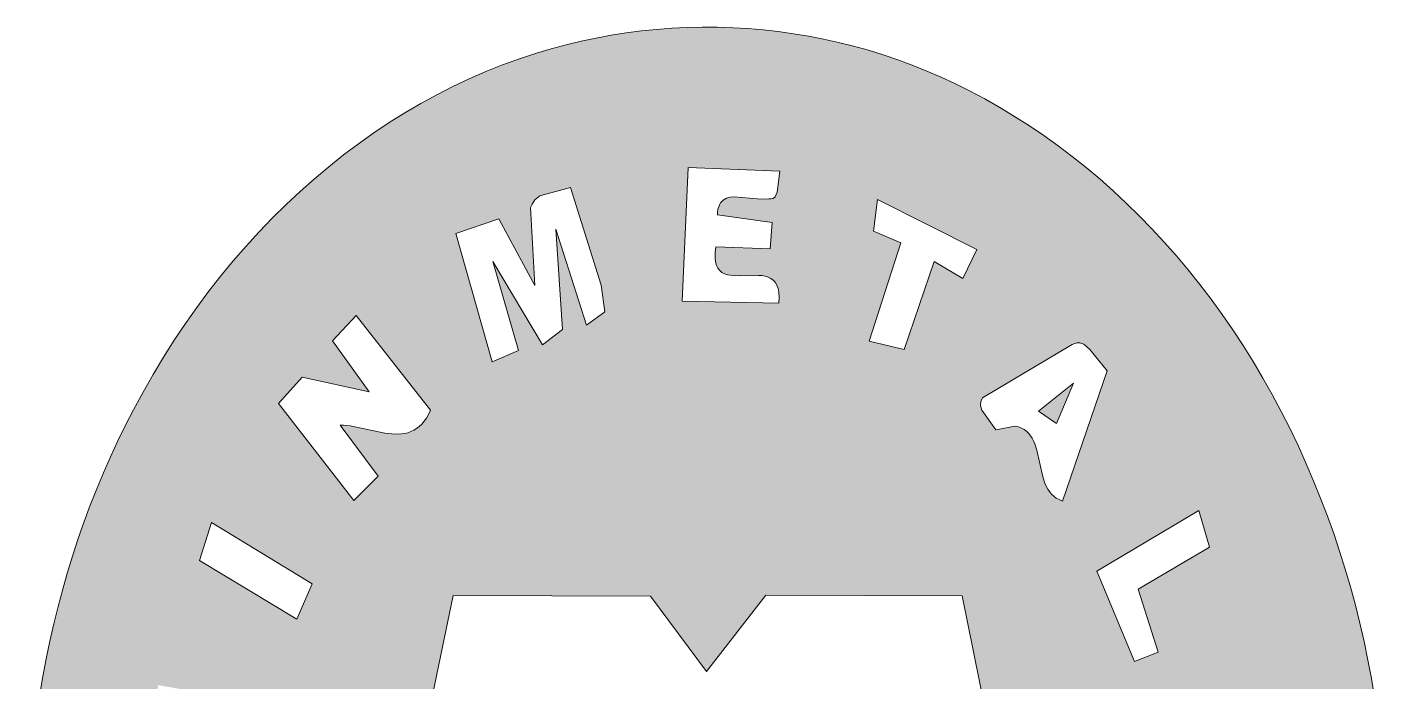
# Model space of a CAD drawing. Header units: millimetres. Extents: x 72 to 17970, y 150 to 12750.
# Drawn here: x 16654.6 to 16824.5, y 6088.3 to 6170.1 of the extents above; entities that cross this region are included whole.
import ezdxf

# ---------------------------------------------------------------- set-up
doc = ezdxf.new("R2010")
doc.units = ezdxf.units.MM
doc.linetypes.add('XKITLINE00', pattern=[0])
doc.layers.add('OtherObjectType', color=1, linetype='Continuous', lineweight=0)

# ---------------------------------------------------------------- blocks, each defined once
blk = doc.blocks.new('*A5')
at = {"layer": 'OtherObjectType'}
blk.add_hatch(color=1, dxfattribs=at).paths.add_polyline_path([(16799.07, 6066.85), (16799.66, 6066.65), (16800.64, 6066.62), (16822.11, 6042.29), (16821.71, 6040.33), (16821.28, 6038.38), (16820.81, 6036.44), (16820.31, 6034.52), (16819.78, 6032.61), (16819.22, 6030.71), (16818.62, 6028.83), (16818, 6026.96), (16817.34, 6025.11), (16816.66, 6023.27), (16815.94, 6021.45), (16815.2, 6019.65), (16814.43, 6017.86), (16813.63, 6016.09), (16812.8, 6014.34), (16811.95, 6012.61), (16811.07, 6010.9), (16810.16, 6009.21), (16809.23, 6007.54), (16808.27, 6005.89), (16807.29, 6004.26), (16806.28, 6002.66), (16805.25, 6001.07), (16804.2, 5999.51), (16803.12, 5997.98), (16802.02, 5996.47), (16800.81, 5994.86), (16767.13, 6034.16), (16787.37, 6034.48), (16787.38, 6047.05), (16781.97, 6047.14), (16771.42, 6099.08), (16746.9, 6099.14), (16739.5, 6089.62), (16732.51, 6099.03), (16707.85, 6099.12), (16697, 6047.12), (16691.86, 6047.1), (16691.87, 6034.43), (16713.46, 6034.36), (16678.57, 5994.57), (16676.87, 5996.79), (16675.51, 5998.65), (16674.19, 6000.55), (16672.91, 6002.49), (16671.66, 6004.47), (16670.46, 6006.48), (16669.29, 6008.52), (16668.16, 6010.6), (16667.08, 6012.71), (16666.03, 6014.85), (16665.03, 6017.02), (16664.07, 6019.22), (16663.15, 6021.44), (16662.28, 6023.7), (16661.45, 6025.97), (16660.66, 6028.27), (16659.92, 6030.59), (16659.23, 6032.93), (16658.58, 6035.29), (16657.99, 6037.67), (16657.44, 6040.07), (16656.93, 6042.48), (16656.48, 6044.91), (16656.08, 6047.35), (16655.73, 6049.8), (16655.43, 6052.26), (16655.18, 6054.74), (16654.99, 6057.22), (16654.84, 6059.71), (16654.74, 6061.97), (16654.67, 6064.23), (16654.64, 6066.5), (16654.66, 6068.77), (16654.71, 6071.03), (16654.81, 6073.29), (16654.95, 6075.55), (16655.12, 6077.81), (16655.34, 6080.06), (16655.6, 6082.3), (16655.9, 6084.54), (16656.23, 6086.77), (16656.61, 6088.98), (16657.03, 6091.19), (16657.48, 6093.39), (16657.98, 6095.57), (16658.51, 6097.74), (16659.08, 6099.89), (16659.69, 6102.03), (16660.34, 6104.15), (16661.03, 6106.25), (16661.76, 6108.34), (16662.52, 6110.4), (16663.33, 6112.44), (16664.17, 6114.46), (16665.05, 6116.46), (16665.97, 6118.43), (16666.92, 6120.38), (16667.91, 6122.3), (16669.12, 6124.54), (16670.37, 6126.74), (16671.67, 6128.9), (16673.01, 6131.02), (16674.4, 6133.09), (16675.84, 6135.12), (16677.31, 6137.1), (16678.83, 6139.04), (16680.39, 6140.93), (16681.99, 6142.77), (16683.62, 6144.55), (16685.3, 6146.29), (16687, 6147.97), (16688.75, 6149.6), (16690.52, 6151.18), (16692.33, 6152.7), (16694.17, 6154.16), (16696.04, 6155.57), (16697.94, 6156.91), (16699.87, 6158.2), (16701.82, 6159.42), (16703.8, 6160.59), (16705.8, 6161.69), (16707.83, 6162.72), (16709.87, 6163.69), (16711.94, 6164.59), (16714.03, 6165.43), (16716.14, 6166.19), (16718.26, 6166.89), (16720.11, 6167.44), (16721.97, 6167.93), (16723.83, 6168.38), (16725.71, 6168.77), (16727.59, 6169.12), (16729.47, 6169.41), (16731.37, 6169.66), (16733.26, 6169.85), (16735.16, 6170), (16737.06, 6170.09), (16738.97, 6170.13), (16740.87, 6170.12), (16742.77, 6170.06), (16744.67, 6169.95), (16746.57, 6169.79), (16748.46, 6169.58), (16750.36, 6169.32), (16752.24, 6169), (16754.12, 6168.64), (16755.99, 6168.22), (16757.85, 6167.75), (16759.71, 6167.24), (16761.55, 6166.67), (16763.38, 6166.04), (16765.2, 6165.37), (16767.01, 6164.64), (16768.8, 6163.87), (16770.58, 6163.04), (16772.34, 6162.16), (16774.24, 6161.16), (16776.12, 6160.1), (16777.98, 6158.99), (16779.82, 6157.82), (16781.63, 6156.6), (16783.41, 6155.32), (16785.17, 6153.99), (16786.91, 6152.61), (16788.61, 6151.17), (16790.28, 6149.69), (16791.93, 6148.16), (16793.54, 6146.57), (16795.12, 6144.95), (16796.67, 6143.27), (16798.19, 6141.55), (16799.67, 6139.79), (16801.11, 6137.98), (16802.52, 6136.13), (16803.9, 6134.24), (16805.23, 6132.31), (16806.52, 6130.34), (16807.78, 6128.34), (16808.99, 6126.29), (16810.16, 6124.21), (16811.29, 6122.1), (16812.38, 6119.95), (16813.42, 6117.76), (16814.41, 6115.55), (16815.36, 6113.3), (16816.23, 6111.17), (16817.06, 6109.02), (16817.84, 6106.84), (16818.58, 6104.64), (16819.28, 6102.42), (16819.93, 6100.18), (16820.54, 6097.92), (16821.1, 6095.65), (16821.63, 6093.36), (16822.1, 6091.05), (16822.54, 6088.74), (16822.93, 6086.41), (16823.28, 6084.07), (16823.58, 6081.72), (16823.84, 6079.36), (16824.05, 6077), (16824.22, 6074.63), (16824.35, 6072.26), (16824.43, 6069.89), (16824.47, 6067.51), (16824.46, 6065.13), (16824.41, 6062.75), (16824.32, 6060.38), (16824.18, 6058.01), (16823.99, 6055.64), (16823.76, 6053.28), (16823.49, 6050.93), (16823.17, 6048.58), (16822.81, 6046.25), (16822.48, 6044.26), (16822.11, 6042.29), (16682.17, 6066.49), (16682.79, 6070.89), (16673.55, 6072.38), (16682.91, 6074.36), (16683.72, 6077.92), (16673.97, 6083.3), (16684.01, 6081.27), (16684.46, 6085.53), (16671.01, 6087.91), (16670.01, 6080.89), (16677.23, 6076.96), (16669.27, 6075.62), (16668.84, 6068.86), (16682.17, 6066.49), (16822.11, 6042.29), (16690.24, 6100.59), (16677.68, 6108.23), (16676.15, 6103.5), (16688.31, 6096.14), (16690.24, 6100.59), (16822.11, 6042.29), (16704.79, 6121.75), (16705.04, 6122.28), (16695.75, 6134.11), (16692.77, 6130.93), (16697.37, 6124.55), (16689, 6126.38), (16686.05, 6123.1), (16695.43, 6110.98), (16698.49, 6114.02), (16693.74, 6120.38), (16694.14, 6120.38), (16694.97, 6120.3), (16699.31, 6119.41), (16700.59, 6119.28), (16701.59, 6119.32), (16702.39, 6119.51), (16703.12, 6119.84), (16703.79, 6120.35), (16704.39, 6121.06), (16704.79, 6121.75), (16822.11, 6042.29), (16726.81, 6134.58), (16726.34, 6137.9), (16722.52, 6150.08), (16718.67, 6149.04), (16718.05, 6148.54), (16717.7, 6148.03), (16717.52, 6147.61), (16718.06, 6137.86), (16713.54, 6146.19), (16708.2, 6144.34), (16712.71, 6128.32), (16716.01, 6129.74), (16712.79, 6140.85), (16719.03, 6130.44), (16721.49, 6132.34), (16720.69, 6144.9), (16724.52, 6132.9), (16726.81, 6134.58), (16822.11, 6042.29), (16748.54, 6135.66), (16748.57, 6136.36), (16748.54, 6136.97), (16748.44, 6137.48), (16748.21, 6138.11), (16747.69, 6138.66), (16747.02, 6138.97), (16746.18, 6139.12), (16743.75, 6139.07), (16742.89, 6139.08), (16742.48, 6139.13), (16742.1, 6139.2), (16741.75, 6139.32), (16741.43, 6139.49), (16741.16, 6139.71), (16740.93, 6140), (16740.75, 6140.36), (16740.63, 6140.8), (16740.56, 6141.33), (16740.57, 6141.95), (16740.65, 6142.68), (16747.46, 6142.44), (16747.71, 6145.73), (16740.85, 6146.7), (16740.88, 6147.07), (16740.93, 6147.4), (16741.02, 6147.7), (16741.13, 6147.95), (16741.26, 6148.17), (16741.59, 6148.52), (16741.99, 6148.75), (16742.46, 6148.89), (16742.97, 6148.95), (16745.83, 6148.68), (16746.86, 6148.63), (16747.3, 6148.69), (16747.59, 6148.67), (16748.03, 6148.77), (16748.33, 6149.52), (16748.64, 6152.13), (16737.2, 6152.61), (16736.44, 6135.91), (16748.54, 6135.66), (16822.11, 6042.29), (16764.18, 6129.86), (16767.95, 6140.87), (16771.5, 6138.73), (16773.27, 6142.37), (16760.87, 6148.61), (16760.34, 6144.63), (16763.77, 6143.18), (16759.82, 6130.89), (16764.18, 6129.86), (16822.11, 6042.29), (16783.96, 6110.92), (16789.55, 6127.17), (16787.36, 6129.87), (16786.61, 6130.5), (16785.95, 6130.73), (16785.3, 6130.56), (16773.94, 6123.81), (16773.68, 6123.08), (16773.88, 6122.28), (16775.65, 6119.82), (16778.05, 6120.27), (16778.48, 6120.17), (16778.86, 6120.02), (16779.19, 6119.84), (16779.49, 6119.61), (16779.75, 6119.36), (16779.98, 6119.07), (16780.18, 6118.76), (16780.35, 6118.42), (16780.5, 6118.06), (16780.75, 6117.28), (16781.51, 6113.92), (16781.83, 6112.95), (16782.22, 6112.23), (16782.72, 6111.64), (16783.36, 6111.16), (16783.96, 6110.92), (16783.22, 6120.62), (16780.98, 6122.14), (16785.32, 6125.66), (16783.22, 6120.62), (16783.96, 6110.92), (16822.11, 6042.29), (16792.95, 6090.85), (16795.92, 6092.02), (16793.4, 6099.91), (16802.32, 6105.16), (16801, 6109.73), (16788.23, 6102.15), (16792.95, 6090.85), (16822.11, 6042.29), (16800.64, 6066.62), (16804.01, 6068.4), (16805.88, 6077.75), (16806.16, 6077.49), (16806.4, 6077.22), (16806.59, 6076.94), (16806.74, 6076.65), (16806.86, 6076.35), (16806.94, 6076.04), (16806.99, 6075.73), (16807, 6075.07), (16806.93, 6074.39), (16806.31, 6071.88), (16805.93, 6070.04), (16805.89, 6069.16), (16805.99, 6068.41), (16806.15, 6067.9), (16806.64, 6068.03), (16807.09, 6068.2), (16807.7, 6068.53), (16808.39, 6069.11), (16808.94, 6069.84), (16809.37, 6070.67), (16809.69, 6071.6), (16809.89, 6072.6), (16809.96, 6073.39), (16809.98, 6074.46), (16809.91, 6075.55), (16809.75, 6076.63), (16809.51, 6077.68), (16809.2, 6078.68), (16808.83, 6079.62), (16808.33, 6080.58), (16807.85, 6081.14), (16807.35, 6081.53), (16806.79, 6081.81), (16806.11, 6081.96), (16805.54, 6081.97), (16804.98, 6081.88), (16804.43, 6081.68), (16803.9, 6081.39), (16803.42, 6081.02), (16802.98, 6080.56), (16802.61, 6080.02), (16802.25, 6079.28), (16802.06, 6078.56), (16801.99, 6078), (16801.92, 6077.75), (16801.47, 6074.21), (16801.24, 6073.12), (16801.05, 6072.67), (16800.81, 6072.29), (16800.5, 6072), (16800.1, 6071.82), (16799.62, 6071.76), (16799.34, 6071.78), (16799.03, 6071.83), (16798.74, 6072.28), (16798.53, 6072.72), (16798.4, 6073.14), (16798.34, 6073.77), (16798.45, 6074.59), (16800.17, 6077.56), (16799.4, 6082.41), (16798.9, 6082.12), (16798.43, 6081.78), (16798, 6081.41), (16797.6, 6081), (16797.24, 6080.55), (16796.91, 6080.08), (16796.61, 6079.57), (16796.35, 6079.04), (16796.12, 6078.49), (16795.93, 6077.92), (16795.77, 6077.33), (16795.64, 6076.72), (16795.54, 6076.11), (16795.48, 6075.49), (16795.46, 6074.86), (16795.46, 6074.23), (16795.5, 6073.6), (16795.57, 6072.98), (16795.67, 6072.36), (16795.81, 6071.76), (16795.98, 6071.16), (16796.18, 6070.59), (16796.41, 6070.03), (16796.68, 6069.49), (16796.98, 6068.98), (16797.3, 6068.49), (16797.67, 6068.04), (16798.06, 6067.62), (16798.48, 6067.23)], flags=17)
at = {"layer": 'OtherObjectType', "color": 7, "linetype": 'XKITLINE00', "lineweight": 0}
for p, q in [((16733.26, 6169.85), (16731.37, 6169.66)), ((16735.16, 6170), (16733.26, 6169.85)), ((16737.06, 6170.09), (16735.16, 6170)), ((16738.97, 6170.13), (16737.06, 6170.09)), ((16740.87, 6170.12), (16738.97, 6170.13)), ((16742.77, 6170.06), (16740.87, 6170.12)), ((16744.67, 6169.95), (16742.77, 6170.06)), ((16746.57, 6169.79), (16744.67, 6169.95)), ((16723.83, 6168.38), (16721.97, 6167.93)), ((16725.71, 6168.77), (16723.83, 6168.38)), ((16727.59, 6169.12), (16725.71, 6168.77)), ((16729.47, 6169.41), (16727.59, 6169.12)), ((16731.37, 6169.66), (16729.47, 6169.41)), ((16748.46, 6169.58), (16746.57, 6169.79)), ((16750.36, 6169.32), (16748.46, 6169.58)), ((16752.24, 6169), (16750.36, 6169.32)), ((16754.12, 6168.64), (16752.24, 6169)), ((16755.99, 6168.22), (16754.12, 6168.64)), ((16757.85, 6167.75), (16755.99, 6168.22)), ((16718.26, 6166.89), (16716.14, 6166.19)), ((16720.11, 6167.44), (16718.26, 6166.89)), ((16721.97, 6167.93), (16720.11, 6167.44)), ((16759.71, 6167.24), (16757.85, 6167.75)), ((16761.55, 6166.67), (16759.71, 6167.24)), ((16763.38, 6166.04), (16761.55, 6166.67)), ((16714.03, 6165.43), (16711.94, 6164.59)), ((16716.14, 6166.19), (16714.03, 6165.43)), ((16765.2, 6165.37), (16763.38, 6166.04)), ((16767.01, 6164.64), (16765.2, 6165.37)), ((16709.87, 6163.69), (16707.83, 6162.72)), ((16711.94, 6164.59), (16709.87, 6163.69)), ((16768.8, 6163.87), (16767.01, 6164.64)), ((16770.58, 6163.04), (16768.8, 6163.87)), ((16772.34, 6162.16), (16770.58, 6163.04)), ((16705.8, 6161.69), (16703.8, 6160.59)), ((16707.83, 6162.72), (16705.8, 6161.69)), ((16774.24, 6161.16), (16772.34, 6162.16)), ((16703.8, 6160.59), (16701.82, 6159.42)), ((16776.12, 6160.1), (16774.24, 6161.16)), ((16777.98, 6158.99), (16776.12, 6160.1)), ((16699.87, 6158.2), (16697.94, 6156.91)), ((16701.82, 6159.42), (16699.87, 6158.2)), ((16779.82, 6157.82), (16777.98, 6158.99)), ((16697.94, 6156.91), (16696.04, 6155.57)), ((16781.63, 6156.6), (16779.82, 6157.82)), ((16783.41, 6155.32), (16781.63, 6156.6)), ((16696.04, 6155.57), (16694.17, 6154.16)), ((16785.17, 6153.99), (16783.41, 6155.32)), ((16694.17, 6154.16), (16692.33, 6152.7)), ((16786.91, 6152.61), (16785.17, 6153.99)), ((16690.52, 6151.18), (16688.75, 6149.6)), ((16692.33, 6152.7), (16690.52, 6151.18)), ((16736.44, 6135.91), (16737.2, 6152.61)), ((16737.2, 6152.61), (16748.64, 6152.13)), ((16748.64, 6152.13), (16748.33, 6149.52)), ((16788.61, 6151.17), (16786.91, 6152.61)), ((16790.28, 6149.69), (16788.61, 6151.17)), ((16688.75, 6149.6), (16687, 6147.97)), ((16718.67, 6149.04), (16722.52, 6150.08)), ((16722.52, 6150.08), (16726.34, 6137.9)), ((16748.33, 6149.52), (16748.09, 6148.93)), ((16791.93, 6148.16), (16790.28, 6149.69)), ((16687, 6147.97), (16685.3, 6146.29)), ((16717.52, 6147.61), (16717.7, 6148.03)), ((16717.7, 6148.03), (16718.05, 6148.54)), ((16718.05, 6148.54), (16718.67, 6149.04)), ((16741.13, 6147.95), (16741.02, 6147.7)), ((16741.26, 6148.17), (16741.13, 6147.95)), ((16741.41, 6148.36), (16741.26, 6148.17)), ((16741.59, 6148.52), (16741.41, 6148.36)), ((16741.78, 6148.65), (16741.59, 6148.52)), ((16741.99, 6148.75), (16741.78, 6148.65)), ((16742.46, 6148.89), (16741.99, 6148.75)), ((16742.97, 6148.95), (16742.46, 6148.89)), ((16745.83, 6148.68), (16742.97, 6148.95)), ((16746.86, 6148.63), (16745.83, 6148.68)), ((16747.3, 6148.69), (16746.86, 6148.63)), ((16747.59, 6148.67), (16747.3, 6148.69)), ((16747.83, 6148.73), (16747.59, 6148.67)), ((16748.09, 6148.93), (16747.83, 6148.73)), ((16760.87, 6148.61), (16760.34, 6144.63)), ((16760.34, 6144.63), (16760.87, 6148.61)), ((16773.27, 6142.37), (16760.87, 6148.61)), ((16760.87, 6148.61), (16773.27, 6142.37)), ((16793.54, 6146.57), (16791.93, 6148.16)), ((16685.3, 6146.29), (16683.62, 6144.55)), ((16708.2, 6144.34), (16713.54, 6146.19)), ((16713.54, 6146.19), (16718.06, 6137.86)), ((16718.06, 6137.86), (16717.52, 6147.61)), ((16740.88, 6147.07), (16740.85, 6146.7)), ((16740.85, 6146.7), (16747.71, 6145.73)), ((16740.93, 6147.4), (16740.88, 6147.07)), ((16741.02, 6147.7), (16740.93, 6147.4)), ((16795.12, 6144.95), (16793.54, 6146.57)), ((16683.62, 6144.55), (16681.99, 6142.77)), ((16724.52, 6132.9), (16720.69, 6144.9)), ((16720.69, 6144.9), (16721.49, 6132.34)), ((16747.71, 6145.73), (16747.46, 6142.44)), ((16763.77, 6143.18), (16760.34, 6144.63)), ((16760.34, 6144.63), (16763.77, 6143.18)), ((16796.67, 6143.27), (16795.12, 6144.95)), ((16681.99, 6142.77), (16680.39, 6140.93)), ((16712.71, 6128.32), (16708.2, 6144.34)), ((16740.65, 6142.68), (16740.57, 6141.95)), ((16747.46, 6142.44), (16740.65, 6142.68)), ((16759.82, 6130.89), (16763.77, 6143.18)), ((16763.77, 6143.18), (16759.82, 6130.89)), ((16798.19, 6141.55), (16796.67, 6143.27)), ((16740.57, 6141.95), (16740.56, 6141.33)), ((16740.56, 6141.33), (16740.63, 6140.8)), ((16773.27, 6142.37), (16771.5, 6138.73)), ((16771.5, 6138.73), (16773.27, 6142.37)), ((16799.67, 6139.79), (16798.19, 6141.55)), ((16680.39, 6140.93), (16678.83, 6139.04)), ((16719.03, 6130.44), (16712.79, 6140.85)), ((16712.79, 6140.85), (16716.01, 6129.74)), ((16740.63, 6140.8), (16740.75, 6140.36)), ((16740.75, 6140.36), (16740.93, 6140)), ((16740.93, 6140), (16741.16, 6139.71)), ((16741.16, 6139.71), (16741.43, 6139.49)), ((16741.43, 6139.49), (16741.75, 6139.32)), ((16741.75, 6139.32), (16742.1, 6139.2)), ((16764.18, 6129.86), (16767.95, 6140.87)), ((16767.95, 6140.87), (16764.18, 6129.86)), ((16771.5, 6138.73), (16767.95, 6140.87)), ((16767.95, 6140.87), (16771.5, 6138.73)), ((16801.11, 6137.98), (16799.67, 6139.79)), ((16678.83, 6139.04), (16677.31, 6137.1)), ((16726.34, 6137.9), (16726.81, 6134.58)), ((16742.1, 6139.2), (16742.48, 6139.13)), ((16742.48, 6139.13), (16742.89, 6139.08)), ((16742.89, 6139.08), (16743.75, 6139.07)), ((16743.75, 6139.07), (16745.99, 6139.12)), ((16745.99, 6139.12), (16746.41, 6139.08)), ((16746.41, 6139.08), (16746.81, 6139.01)), ((16746.81, 6139.01), (16747.18, 6138.9)), ((16747.18, 6138.9), (16747.51, 6138.74)), ((16747.51, 6138.74), (16747.81, 6138.53)), ((16747.81, 6138.53), (16748.07, 6138.25)), ((16748.07, 6138.25), (16748.28, 6137.9)), ((16748.28, 6137.9), (16748.44, 6137.48)), ((16802.52, 6136.13), (16801.11, 6137.98)), ((16677.31, 6137.1), (16675.84, 6135.12)), ((16748.54, 6135.66), (16736.44, 6135.91)), ((16748.44, 6137.48), (16748.54, 6136.97)), ((16748.54, 6136.97), (16748.57, 6136.36)), ((16748.57, 6136.36), (16748.54, 6135.66)), ((16803.9, 6134.24), (16802.52, 6136.13)), ((16675.84, 6135.12), (16674.4, 6133.09)), ((16726.81, 6134.58), (16724.52, 6132.9)), ((16805.23, 6132.31), (16803.9, 6134.24)), ((16674.4, 6133.09), (16673.01, 6131.02)), ((16692.77, 6130.93), (16695.75, 6134.11)), ((16695.75, 6134.11), (16705.04, 6122.28)), ((16673.01, 6131.02), (16671.67, 6128.9)), ((16697.37, 6124.55), (16692.77, 6130.93)), ((16721.49, 6132.34), (16719.03, 6130.44)), ((16764.18, 6129.86), (16759.82, 6130.89)), ((16759.82, 6130.89), (16764.18, 6129.86)), ((16806.52, 6130.34), (16805.23, 6132.31)), ((16716.01, 6129.74), (16712.71, 6128.32)), ((16773.98, 6123.83), (16785.18, 6130.49)), ((16785.18, 6130.49), (16785.38, 6130.58)), ((16785.38, 6130.58), (16785.76, 6130.68)), ((16785.76, 6130.68), (16786.11, 6130.68)), ((16786.11, 6130.68), (16786.61, 6130.5)), ((16786.61, 6130.5), (16787.36, 6129.87)), ((16787.36, 6129.87), (16789.55, 6127.17)), ((16807.78, 6128.34), (16806.52, 6130.34)), ((16671.67, 6128.9), (16670.37, 6126.74)), ((16808.99, 6126.29), (16807.78, 6128.34)), ((16670.37, 6126.74), (16669.12, 6124.54)), ((16686.05, 6123.1), (16689, 6126.38)), ((16689, 6126.38), (16697.37, 6124.55)), ((16789.55, 6127.17), (16783.96, 6110.92)), ((16810.16, 6124.21), (16808.99, 6126.29)), ((16669.12, 6124.54), (16667.91, 6122.3)), ((16785.32, 6125.66), (16780.98, 6122.14)), ((16780.98, 6122.14), (16785.32, 6125.66)), ((16783.22, 6120.62), (16785.32, 6125.66)), ((16785.32, 6125.66), (16783.22, 6120.62)), ((16811.29, 6122.1), (16810.16, 6124.21)), ((16667.91, 6122.3), (16666.92, 6120.38)), ((16695.43, 6110.98), (16686.05, 6123.1)), ((16705.04, 6122.28), (16704.79, 6121.75)), ((16773.73, 6122.87), (16773.78, 6123.34)), ((16773.88, 6122.28), (16773.73, 6122.87)), ((16773.78, 6123.34), (16773.89, 6123.66)), ((16775.65, 6119.82), (16773.88, 6122.28)), ((16773.89, 6123.66), (16773.98, 6123.83)), ((16704.24, 6120.88), (16703.93, 6120.52)), ((16704.52, 6121.29), (16704.24, 6120.88)), ((16704.79, 6121.75), (16704.52, 6121.29)), ((16780.98, 6122.14), (16783.22, 6120.62)), ((16783.22, 6120.62), (16780.98, 6122.14)), ((16812.38, 6119.95), (16811.29, 6122.1)), ((16666.92, 6120.38), (16665.97, 6118.43)), ((16694.14, 6120.38), (16693.74, 6120.38)), ((16693.74, 6120.38), (16698.49, 6114.02)), ((16694.97, 6120.3), (16694.14, 6120.38)), ((16699.31, 6119.41), (16694.97, 6120.3)), ((16700.59, 6119.28), (16699.31, 6119.41)), ((16701.41, 6119.31), (16700.59, 6119.28)), ((16701.8, 6119.37), (16701.41, 6119.31)), ((16702.19, 6119.46), (16701.8, 6119.37)), ((16702.56, 6119.59), (16702.19, 6119.46)), ((16702.93, 6119.76), (16702.56, 6119.59)), ((16703.28, 6119.97), (16702.93, 6119.76)), ((16703.61, 6120.22), (16703.28, 6119.97)), ((16703.93, 6120.52), (16703.61, 6120.22)), ((16778.05, 6120.27), (16775.65, 6119.82)), ((16778.48, 6120.17), (16778.05, 6120.27)), ((16778.86, 6120.02), (16778.48, 6120.17)), ((16779.19, 6119.84), (16778.86, 6120.02)), ((16779.49, 6119.61), (16779.19, 6119.84)), ((16779.75, 6119.36), (16779.49, 6119.61)), ((16779.98, 6119.07), (16779.75, 6119.36)), ((16780.18, 6118.76), (16779.98, 6119.07)), ((16813.42, 6117.76), (16812.38, 6119.95)), ((16665.97, 6118.43), (16665.05, 6116.46)), ((16780.35, 6118.42), (16780.18, 6118.76)), ((16780.5, 6118.06), (16780.35, 6118.42)), ((16780.75, 6117.28), (16780.5, 6118.06)), ((16781.51, 6113.92), (16780.75, 6117.28)), ((16814.41, 6115.55), (16813.42, 6117.76)), ((16665.05, 6116.46), (16664.17, 6114.46)), ((16815.36, 6113.3), (16814.41, 6115.55)), ((16664.17, 6114.46), (16663.33, 6112.44)), ((16698.49, 6114.02), (16695.43, 6110.98)), ((16781.77, 6113.13), (16781.51, 6113.92)), ((16663.33, 6112.44), (16662.52, 6110.4)), ((16781.94, 6112.76), (16781.77, 6113.13)), ((16782.12, 6112.41), (16781.94, 6112.76)), ((16782.34, 6112.09), (16782.12, 6112.41)), ((16782.59, 6111.79), (16782.34, 6112.09)), ((16816.23, 6111.17), (16815.36, 6113.3)), ((16662.52, 6110.4), (16661.76, 6108.34)), ((16782.87, 6111.52), (16782.59, 6111.79)), ((16783.19, 6111.29), (16782.87, 6111.52)), ((16783.55, 6111.09), (16783.19, 6111.29)), ((16783.96, 6110.92), (16783.55, 6111.09)), ((16817.06, 6109.02), (16816.23, 6111.17)), ((16788.23, 6102.15), (16801, 6109.73)), ((16801, 6109.73), (16802.32, 6105.16)), ((16817.84, 6106.84), (16817.06, 6109.02)), ((16661.76, 6108.34), (16661.03, 6106.25)), ((16676.15, 6103.5), (16677.68, 6108.23)), ((16677.68, 6108.23), (16690.24, 6100.59)), ((16661.03, 6106.25), (16660.34, 6104.15)), ((16818.58, 6104.64), (16817.84, 6106.84)), ((16660.34, 6104.15), (16659.69, 6102.03)), ((16802.32, 6105.16), (16793.4, 6099.91)), ((16819.28, 6102.42), (16818.58, 6104.64)), ((16659.69, 6102.03), (16659.08, 6099.89)), ((16688.31, 6096.14), (16676.15, 6103.5)), ((16792.95, 6090.85), (16788.23, 6102.15)), ((16819.93, 6100.18), (16819.28, 6102.42)), ((16690.24, 6100.59), (16688.31, 6096.14)), ((16659.08, 6099.89), (16658.51, 6097.74)), ((16707.85, 6099.12), (16697, 6047.12)), ((16697, 6047.12), (16707.85, 6099.12)), ((16732.51, 6099.03), (16707.85, 6099.12)), ((16707.85, 6099.12), (16732.51, 6099.03)), ((16739.5, 6089.62), (16732.51, 6099.03)), ((16732.51, 6099.03), (16739.5, 6089.62)), ((16746.9, 6099.14), (16739.5, 6089.62)), ((16739.5, 6089.62), (16746.9, 6099.14)), ((16771.42, 6099.08), (16746.9, 6099.14)), ((16746.9, 6099.14), (16771.42, 6099.08)), ((16781.97, 6047.14), (16771.42, 6099.08)), ((16771.42, 6099.08), (16781.97, 6047.14)), ((16793.4, 6099.91), (16795.92, 6092.02)), ((16820.54, 6097.92), (16819.93, 6100.18)), ((16658.51, 6097.74), (16657.98, 6095.57)), ((16821.1, 6095.65), (16820.54, 6097.92)), ((16657.98, 6095.57), (16657.48, 6093.39)), ((16821.63, 6093.36), (16821.1, 6095.65)), ((16657.48, 6093.39), (16657.03, 6091.19)), ((16795.92, 6092.02), (16792.95, 6090.85)), ((16822.1, 6091.05), (16821.63, 6093.36)), ((16657.03, 6091.19), (16656.61, 6088.98)), ((16822.54, 6088.74), (16822.1, 6091.05)), ((16656.61, 6088.98), (16656.23, 6086.77)), ((16822.93, 6086.41), (16822.54, 6088.74))]:
    blk.add_line(p, q, dxfattribs=at)

msp = doc.modelspace()

# ---------------------------------------------------------------- block references
at = {"lineweight": 0}
msp.add_blockref('*A5', (0, 0), dxfattribs=at)

doc.saveas('drawing.dxf')
